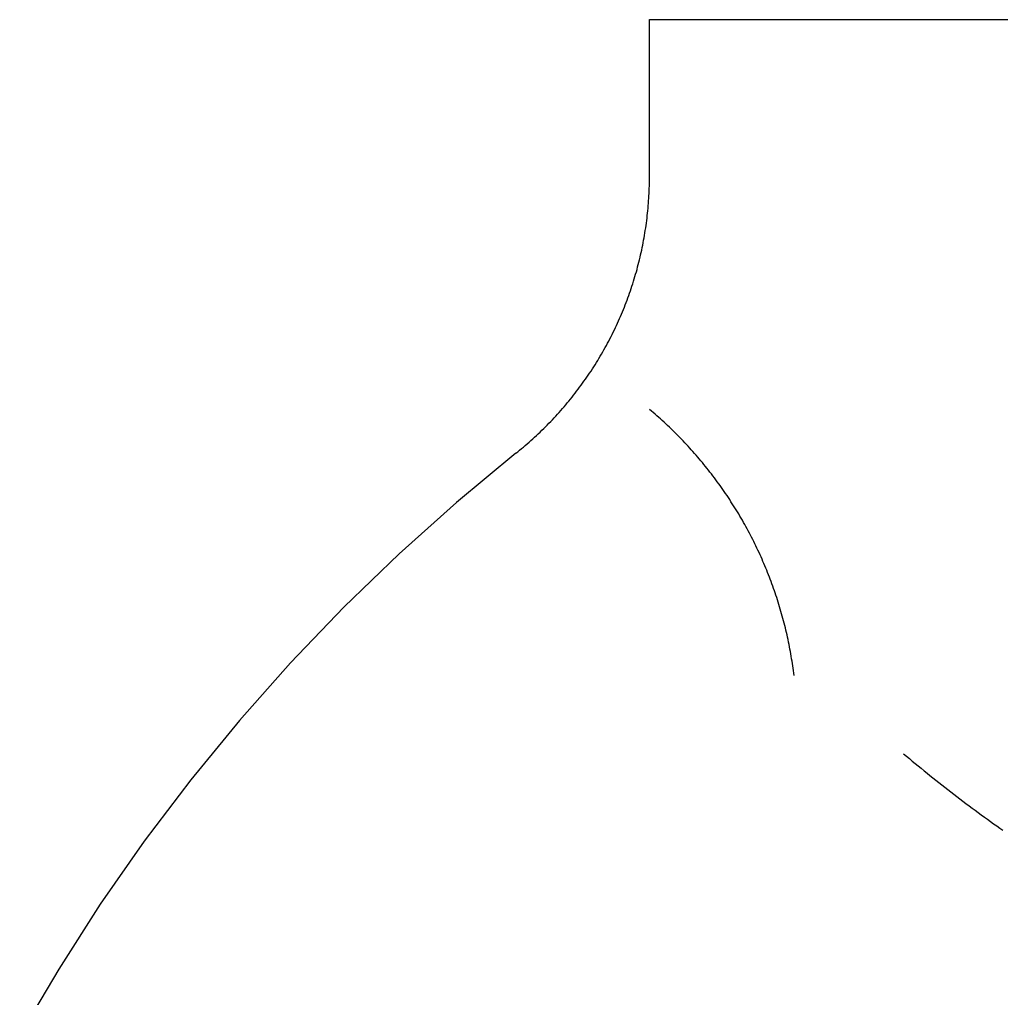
# Paper-space layout 'ldTemplatePARS001R3OrderA3BWPP03 (2)' of a CAD drawing. Header units: millimetres. Extents: x 302 to 722, y -383 to -86.
# Drawn here: x 506.934 to 511.363, y -272.245 to -267.828 of the extents above; entities that cross this region are included whole.
import ezdxf

# ---------------------------------------------------------------- set-up
doc = ezdxf.new("R2010")
doc.units = ezdxf.units.MM

psp = doc.layouts.new('ldTemplatePARS001R3OrderA3BWPP03 (2)')

# ---------------------------------------------------------------- linework, layer by layer
at = {"color": 7, "linetype": 'Continuous'}
for p, q in [((509.7759, -267.8278), (512.7759, -267.8278)), ((509.7759, -268.5332), (509.7759, -267.8278)), ((509.7752, -268.5781), (509.7755, -268.5669)), ((509.7755, -268.5669), (509.7757, -268.5556)), ((509.7757, -268.5556), (509.7758, -268.5444)), ((509.7758, -268.5444), (509.7759, -268.5332)), ((509.7734, -268.623), (509.7739, -268.6118)), ((509.7739, -268.6118), (509.7745, -268.6006)), ((509.7745, -268.6006), (509.7749, -268.5893)), ((509.7749, -268.5893), (509.7752, -268.5781)), ((509.7702, -268.6678), (509.7711, -268.6566)), ((509.7711, -268.6566), (509.7719, -268.6454)), ((509.7719, -268.6454), (509.7727, -268.6342)), ((509.7727, -268.6342), (509.7734, -268.623)), ((509.7658, -268.7125), (509.767, -268.7014)), ((509.767, -268.7014), (509.7682, -268.6902)), ((509.7682, -268.6902), (509.7692, -268.679)), ((509.7692, -268.679), (509.7702, -268.6678)), ((509.7601, -268.7571), (509.7617, -268.746)), ((509.7617, -268.746), (509.7631, -268.7348)), ((509.7631, -268.7348), (509.7645, -268.7237)), ((509.7645, -268.7237), (509.7658, -268.7125)), ((509.7532, -268.8015), (509.7551, -268.7904)), ((509.7551, -268.7904), (509.7568, -268.7793)), ((509.7568, -268.7793), (509.7585, -268.7682)), ((509.7585, -268.7682), (509.7601, -268.7571)), ((509.7451, -268.8457), (509.7472, -268.8347)), ((509.7472, -268.8347), (509.7493, -268.8236)), ((509.7493, -268.8236), (509.7513, -268.8126)), ((509.7513, -268.8126), (509.7532, -268.8015)), ((509.7357, -268.8896), (509.7381, -268.8787)), ((509.7381, -268.8787), (509.7405, -268.8677)), ((509.7405, -268.8677), (509.7428, -268.8567)), ((509.7428, -268.8567), (509.7451, -268.8457)), ((509.725, -268.9333), (509.7278, -268.9224)), ((509.7278, -268.9224), (509.7305, -268.9115)), ((509.7305, -268.9115), (509.7331, -268.9006)), ((509.7331, -268.9006), (509.7357, -268.8896)), ((509.7132, -268.9766), (509.7163, -268.9658)), ((509.7163, -268.9658), (509.7193, -268.955)), ((509.7193, -268.955), (509.7222, -268.9442)), ((509.7222, -268.9442), (509.725, -268.9333)), ((509.7001, -269.0196), (509.7035, -269.0089)), ((509.7035, -269.0089), (509.7068, -268.9982)), ((509.7068, -268.9982), (509.71, -268.9874)), ((509.71, -268.9874), (509.7132, -268.9766)), ((509.6859, -269.0622), (509.6895, -269.0516)), ((509.6895, -269.0516), (509.6932, -269.041)), ((509.6932, -269.041), (509.6967, -269.0303)), ((509.6967, -269.0303), (509.7001, -269.0196)), ((509.6664, -269.1149), (509.6704, -269.1044)), ((509.6704, -269.1044), (509.6744, -269.0939)), ((509.6744, -269.0939), (509.6783, -269.0834)), ((509.6783, -269.0834), (509.6821, -269.0728)), ((509.6821, -269.0728), (509.6859, -269.0622)), ((509.6495, -269.1565), (509.6538, -269.1462)), ((509.6538, -269.1462), (509.6581, -269.1358)), ((509.6581, -269.1358), (509.6623, -269.1254)), ((509.6623, -269.1254), (509.6664, -269.1149)), ((509.6314, -269.1977), (509.636, -269.1874)), ((509.636, -269.1874), (509.6406, -269.1772)), ((509.6406, -269.1772), (509.645, -269.1669)), ((509.645, -269.1669), (509.6495, -269.1565)), ((509.6121, -269.2383), (509.617, -269.2282)), ((509.617, -269.2282), (509.6219, -269.218)), ((509.6219, -269.218), (509.6267, -269.2079)), ((509.6267, -269.2079), (509.6314, -269.1977)), ((509.5865, -269.2883), (509.5918, -269.2783)), ((509.5918, -269.2783), (509.597, -269.2684)), ((509.597, -269.2684), (509.6021, -269.2584)), ((509.6021, -269.2584), (509.6071, -269.2483)), ((509.6071, -269.2483), (509.6121, -269.2383)), ((509.5647, -269.3276), (509.5703, -269.3178)), ((509.5703, -269.3178), (509.5758, -269.308)), ((509.5758, -269.308), (509.5812, -269.2981)), ((509.5812, -269.2981), (509.5865, -269.2883)), ((509.536, -269.3758), (509.5419, -269.3663)), ((509.5419, -269.3663), (509.5477, -269.3566)), ((509.5477, -269.3566), (509.5535, -269.347)), ((509.5535, -269.347), (509.5591, -269.3373)), ((509.5591, -269.3373), (509.5647, -269.3276)), ((509.5056, -269.423), (509.5118, -269.4137)), ((509.5118, -269.4137), (509.518, -269.4043)), ((509.518, -269.4043), (509.524, -269.3948)), ((509.524, -269.3948), (509.5301, -269.3853)), ((509.5301, -269.3853), (509.536, -269.3758)), ((509.4801, -269.46), (509.4866, -269.4508)), ((509.4866, -269.4508), (509.493, -269.4416)), ((509.493, -269.4416), (509.4993, -269.4324)), ((509.4993, -269.4324), (509.5056, -269.423)), ((509.4467, -269.5052), (509.4535, -269.4963)), ((509.4535, -269.4963), (509.4603, -269.4873)), ((509.4603, -269.4873), (509.4669, -269.4782)), ((509.4669, -269.4782), (509.4735, -269.4692)), ((509.4735, -269.4692), (509.4801, -269.46)), ((509.4118, -269.5492), (509.419, -269.5405)), ((509.419, -269.5405), (509.426, -269.5318)), ((509.426, -269.5318), (509.433, -269.523)), ((509.433, -269.523), (509.4399, -269.5141)), ((509.4399, -269.5141), (509.4467, -269.5052)), ((509.368, -269.6004), (509.3754, -269.592)), ((509.3754, -269.592), (509.3828, -269.5835)), ((509.3828, -269.5835), (509.3902, -269.575)), ((509.3902, -269.575), (509.3975, -269.5665)), ((509.3975, -269.5665), (509.4047, -269.5579)), ((509.4047, -269.5579), (509.4118, -269.5492)), ((509.7842, -269.5943), (509.7759, -269.5872)), ((509.3298, -269.6416), (509.3375, -269.6334)), ((509.3375, -269.6334), (509.3452, -269.6253)), ((509.3452, -269.6253), (509.3529, -269.617)), ((509.3529, -269.617), (509.3604, -269.6087)), ((509.3604, -269.6087), (509.368, -269.6004)), ((509.7925, -269.6014), (509.7842, -269.5943)), ((509.8008, -269.6085), (509.7925, -269.6014)), ((509.809, -269.6157), (509.8008, -269.6085)), ((509.8172, -269.6229), (509.809, -269.6157)), ((509.8254, -269.6302), (509.8172, -269.6229)), ((509.8335, -269.6376), (509.8254, -269.6302)), ((509.2902, -269.6814), (509.2982, -269.6735)), ((509.2982, -269.6735), (509.3062, -269.6656)), ((509.3062, -269.6656), (509.3141, -269.6577)), ((509.3141, -269.6577), (509.322, -269.6496)), ((509.322, -269.6496), (509.3298, -269.6416)), ((509.8415, -269.6449), (509.8335, -269.6376)), ((509.8495, -269.6524), (509.8415, -269.6449)), ((509.8575, -269.6598), (509.8495, -269.6524)), ((509.8654, -269.6674), (509.8575, -269.6598)), ((509.8733, -269.6749), (509.8654, -269.6674)), ((509.8812, -269.6825), (509.8733, -269.6749)), ((509.2408, -269.7273), (509.2492, -269.7198)), ((509.2492, -269.7198), (509.2575, -269.7122)), ((509.2575, -269.7122), (509.2657, -269.7046)), ((509.2657, -269.7046), (509.2739, -269.6969)), ((509.2739, -269.6969), (509.2821, -269.6892)), ((509.2821, -269.6892), (509.2902, -269.6814)), ((509.8889, -269.6902), (509.8812, -269.6825)), ((509.8967, -269.6979), (509.8889, -269.6902)), ((509.9044, -269.7057), (509.8967, -269.6979)), ((509.9121, -269.7135), (509.9044, -269.7057)), ((509.9197, -269.7213), (509.9121, -269.7135)), ((509.9272, -269.7292), (509.9197, -269.7213)), ((509.1896, -269.7711), (509.1982, -269.7639)), ((509.1982, -269.7639), (509.2069, -269.7567)), ((509.2069, -269.7567), (509.2154, -269.7495)), ((509.2154, -269.7495), (509.2239, -269.7421)), ((509.2239, -269.7421), (509.2324, -269.7347)), ((509.2324, -269.7347), (509.2408, -269.7273)), ((509.9347, -269.7371), (509.9272, -269.7292)), ((509.9422, -269.7451), (509.9347, -269.7371)), ((509.9496, -269.7531), (509.9422, -269.7451)), ((509.957, -269.7612), (509.9496, -269.7531)), ((509.9644, -269.7693), (509.957, -269.7612)), ((509.9716, -269.7774), (509.9644, -269.7693)), ((509.1721, -269.7852), (508.9046, -270.0066)), ((509.1721, -269.7852), (509.1809, -269.7782)), ((509.1809, -269.7782), (509.1896, -269.7711)), ((509.9789, -269.7856), (509.9716, -269.7774)), ((509.9861, -269.7938), (509.9789, -269.7856)), ((509.9932, -269.8021), (509.9861, -269.7938)), ((510.0003, -269.8104), (509.9932, -269.8021)), ((510.0073, -269.8188), (510.0003, -269.8104)), ((510.0143, -269.8272), (510.0073, -269.8188)), ((510.0213, -269.8356), (510.0143, -269.8272)), ((510.0281, -269.8441), (510.0213, -269.8356)), ((510.035, -269.8526), (510.0281, -269.8441)), ((510.0418, -269.8612), (510.035, -269.8526)), ((510.0485, -269.8698), (510.0418, -269.8612)), ((510.0552, -269.8784), (510.0485, -269.8698)), ((510.0618, -269.8871), (510.0552, -269.8784)), ((510.0684, -269.8958), (510.0618, -269.8871)), ((510.075, -269.9046), (510.0684, -269.8958)), ((510.0815, -269.9134), (510.075, -269.9046)), ((510.0879, -269.9222), (510.0815, -269.9134)), ((510.0943, -269.9311), (510.0879, -269.9222)), ((510.1006, -269.94), (510.0943, -269.9311)), ((510.1069, -269.9489), (510.1006, -269.94)), ((510.1131, -269.9579), (510.1069, -269.9489)), ((510.1193, -269.9669), (510.1131, -269.9579)), ((510.1254, -269.976), (510.1193, -269.9669)), ((510.1315, -269.9851), (510.1254, -269.976)), ((510.1375, -269.9942), (510.1315, -269.9851)), ((508.9046, -270.0066), (508.6458, -270.2382)), ((510.1434, -270.0034), (510.1375, -269.9942)), ((510.1493, -270.0126), (510.1434, -270.0034)), ((510.1552, -270.0218), (510.1493, -270.0126)), ((510.161, -270.0311), (510.1552, -270.0218)), ((510.1667, -270.0404), (510.161, -270.0311)), ((510.1724, -270.0497), (510.1667, -270.0404)), ((510.1781, -270.059), (510.1724, -270.0497)), ((510.1836, -270.0684), (510.1781, -270.059)), ((510.1892, -270.0779), (510.1836, -270.0684)), ((510.1946, -270.0873), (510.1892, -270.0779)), ((510.2, -270.0968), (510.1946, -270.0873)), ((510.2054, -270.1064), (510.2, -270.0968)), ((510.2107, -270.1159), (510.2054, -270.1064)), ((510.2159, -270.1255), (510.2107, -270.1159)), ((510.2211, -270.1351), (510.2159, -270.1255)), ((510.2263, -270.1448), (510.2211, -270.1351)), ((510.2313, -270.1544), (510.2263, -270.1448)), ((510.2363, -270.1641), (510.2313, -270.1544)), ((510.2413, -270.1739), (510.2363, -270.1641)), ((510.2462, -270.1837), (510.2413, -270.1739)), ((510.2511, -270.1934), (510.2462, -270.1837)), ((510.2558, -270.2033), (510.2511, -270.1934)), ((510.2606, -270.2131), (510.2558, -270.2033)), ((508.6458, -270.2382), (508.3962, -270.4796)), ((510.2652, -270.223), (510.2606, -270.2131)), ((510.2699, -270.2329), (510.2652, -270.223)), ((510.2744, -270.2428), (510.2699, -270.2329)), ((510.2789, -270.2528), (510.2744, -270.2428)), ((510.2833, -270.2628), (510.2789, -270.2528)), ((510.2877, -270.2728), (510.2833, -270.2628)), ((510.292, -270.2828), (510.2877, -270.2728)), ((510.2963, -270.2929), (510.292, -270.2828)), ((510.3005, -270.303), (510.2963, -270.2929)), ((510.3047, -270.3131), (510.3005, -270.303)), ((510.3087, -270.3232), (510.3047, -270.3131)), ((510.3128, -270.3334), (510.3087, -270.3232)), ((510.3167, -270.3436), (510.3128, -270.3334)), ((510.3206, -270.3538), (510.3167, -270.3436)), ((510.3245, -270.364), (510.3206, -270.3538)), ((510.3283, -270.3743), (510.3245, -270.364)), ((510.332, -270.3845), (510.3283, -270.3743)), ((510.3357, -270.3948), (510.332, -270.3845)), ((510.3393, -270.4051), (510.3357, -270.3948)), ((510.3428, -270.4155), (510.3393, -270.4051)), ((510.3463, -270.4258), (510.3428, -270.4155)), ((510.3497, -270.4362), (510.3463, -270.4258)), ((510.3531, -270.4466), (510.3497, -270.4362)), ((510.3564, -270.457), (510.3531, -270.4466)), ((510.3596, -270.4675), (510.3564, -270.457)), ((510.3628, -270.4779), (510.3596, -270.4675)), ((510.3659, -270.4884), (510.3628, -270.4779)), ((508.3962, -270.4796), (508.1561, -270.7304)), ((510.369, -270.4989), (510.3659, -270.4884)), ((510.372, -270.5094), (510.369, -270.4989)), ((510.3749, -270.5199), (510.372, -270.5094)), ((510.3778, -270.5305), (510.3749, -270.5199)), ((510.3806, -270.541), (510.3778, -270.5305)), ((510.3833, -270.5516), (510.3806, -270.541)), ((510.386, -270.5622), (510.3833, -270.5516)), ((510.3886, -270.5728), (510.386, -270.5622)), ((510.3912, -270.5834), (510.3886, -270.5728)), ((510.3937, -270.5941), (510.3912, -270.5834)), ((510.3961, -270.6047), (510.3937, -270.5941)), ((510.3985, -270.6154), (510.3961, -270.6047)), ((510.4008, -270.6261), (510.3985, -270.6154)), ((510.403, -270.6368), (510.4008, -270.6261)), ((510.4052, -270.6475), (510.403, -270.6368)), ((510.4073, -270.6582), (510.4052, -270.6475)), ((510.4094, -270.6689), (510.4073, -270.6582)), ((510.4114, -270.6797), (510.4094, -270.6689)), ((510.4133, -270.6904), (510.4114, -270.6797)), ((510.4152, -270.7012), (510.4133, -270.6904)), ((508.1561, -270.7304), (507.9258, -270.9903)), ((510.417, -270.712), (510.4152, -270.7012)), ((510.4187, -270.7228), (510.417, -270.712)), ((510.4204, -270.7336), (510.4187, -270.7228)), ((510.422, -270.7444), (510.4204, -270.7336)), ((510.4236, -270.7552), (510.422, -270.7444)), ((510.4251, -270.766), (510.4236, -270.7552)), ((510.4265, -270.7768), (510.4251, -270.766)), ((510.4278, -270.7877), (510.4265, -270.7768)), ((507.9258, -270.9903), (507.7057, -271.2589)), ((510.9222, -271.1408), (510.9353, -271.1518)), ((510.9353, -271.1518), (510.9484, -271.1629)), ((510.9484, -271.1629), (510.9615, -271.1739)), ((510.9615, -271.1739), (510.9747, -271.1849)), ((510.9747, -271.1849), (510.9879, -271.1958)), ((510.9879, -271.1958), (511.0012, -271.2067)), ((511.0012, -271.2067), (511.0145, -271.2176)), ((511.0145, -271.2176), (511.0278, -271.2284)), ((511.0278, -271.2284), (511.0411, -271.2392)), ((507.7057, -271.2589), (507.4961, -271.5358)), ((511.0411, -271.2392), (511.0545, -271.2499)), ((511.0545, -271.2499), (511.0679, -271.2606)), ((511.0679, -271.2606), (511.0814, -271.2713)), ((511.0814, -271.2713), (511.0948, -271.2819)), ((511.0948, -271.2819), (511.1083, -271.2925)), ((511.1083, -271.2925), (511.1218, -271.3031)), ((511.1218, -271.3031), (511.1354, -271.3136)), ((511.1354, -271.3136), (511.149, -271.3241)), ((511.149, -271.3241), (511.1626, -271.3345)), ((511.1626, -271.3345), (511.1763, -271.3449)), ((511.1763, -271.3449), (511.1899, -271.3552)), ((511.1899, -271.3552), (511.2036, -271.3656)), ((511.2036, -271.3656), (511.2174, -271.3758)), ((511.2174, -271.3758), (511.2311, -271.3861)), ((511.2311, -271.3861), (511.2449, -271.3963)), ((511.2449, -271.3963), (511.2588, -271.4065)), ((511.2588, -271.4065), (511.2726, -271.4166)), ((511.2726, -271.4166), (511.2865, -271.4267)), ((511.2865, -271.4267), (511.3004, -271.4367)), ((511.3004, -271.4367), (511.3143, -271.4467)), ((511.3143, -271.4467), (511.3283, -271.4567)), ((511.3283, -271.4567), (511.3423, -271.4666)), ((511.3423, -271.4666), (511.3563, -271.4765)), ((511.3563, -271.4765), (511.3704, -271.4863)), ((507.4961, -271.5358), (507.2974, -271.8205)), ((507.2974, -271.8205), (507.1098, -272.1127)), ((507.1098, -272.1127), (506.9336, -272.412))]:
    psp.add_line(p, q, dxfattribs=at)

doc.saveas('drawing.dxf')
